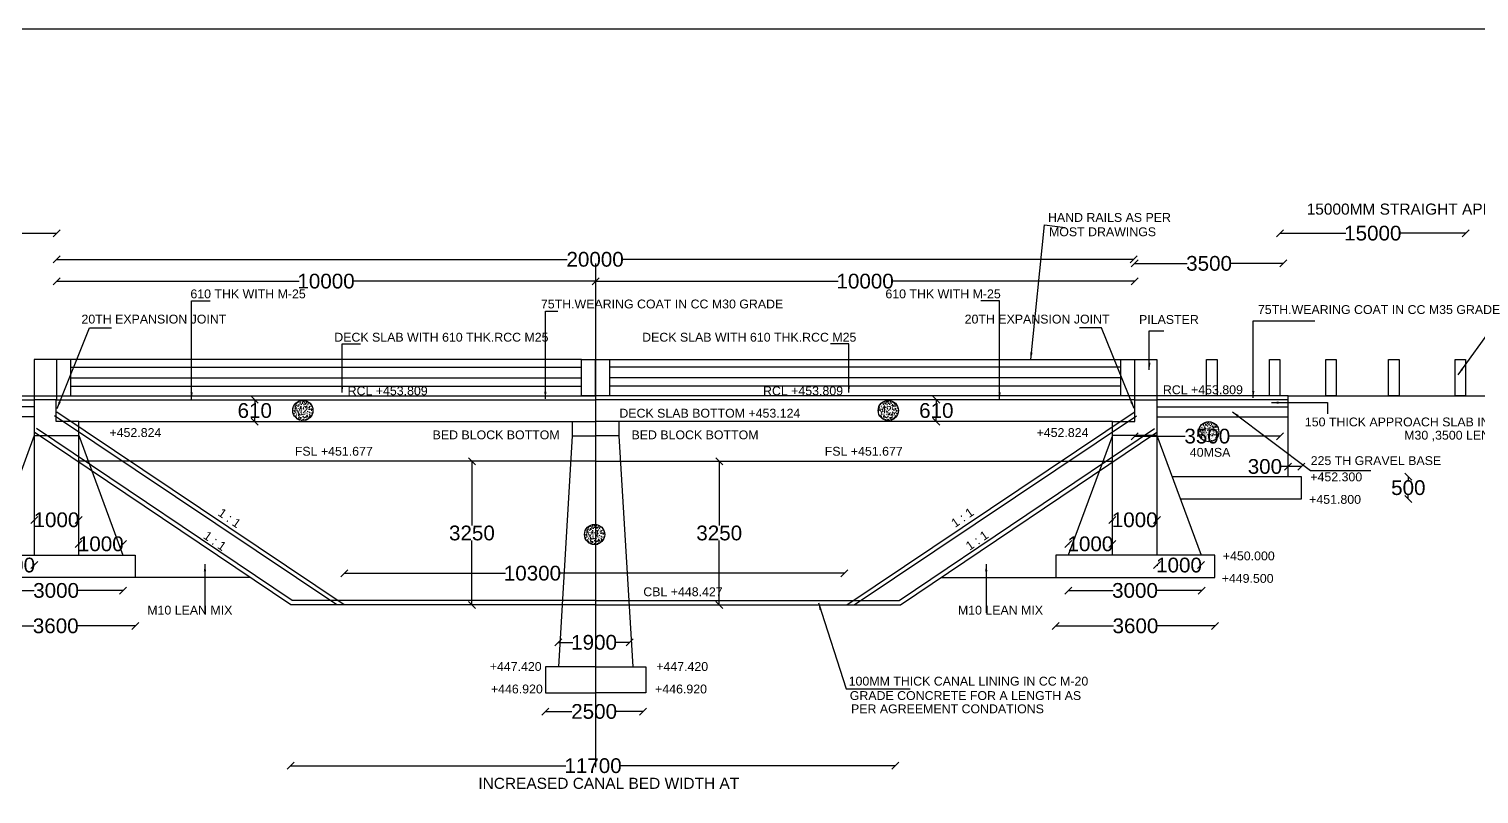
# Model space of a CAD drawing. Header units: millimetres. Extents: x 5124 to 3457305, y 2311 to 45956236.
# Drawn here: x 3421542 to 3441213, y 45945860 to 45956236 of the extents above; entities that cross this region are included whole.
import ezdxf

# ---------------------------------------------------------------- set-up
doc = ezdxf.new("R2010")
doc.units = ezdxf.units.MM
doc.header["$MEASUREMENT"] = 0
for name, color, linetype in [('DIMENSION', 7, 'Continuous'), ('DRAWING', 7, 'Continuous'), ('TEXT', 7, 'Continuous')]:
    doc.layers.add(name, color=color, linetype=linetype)
doc.styles.get("Standard").update_dxf_attribs({"font": 'arial.ttf', "height": 200})
doc.dimstyles.get("Standard").update_dxf_attribs({"dimtxt": 200, "dimasz": 110, "dimexe": 0.18, "dimexo": 0.0625, "dimgap": 0.09, "dimtad": 0, "dimtih": 1, "dimtoh": 1, "dimdec": 0, "dimzin": 0, "dimdsep": 46, "dimtxsty": 'Standard', "dimblk": 'OBLIQUE', "dimcen": 0.09, "dimse1": 1, "dimse2": 1, "dimadec": 0, "dimazin": 0, "dimtfac": 1, "dimtdec": 0, "dimtofl": 0, "dimtmove": 0, "dimatfit": 3, "dimfxl": 1, "dimtolj": 1, "dimtzin": 0, "dimarcsym": 0})

# ---------------------------------------------------------------- blocks, each defined once
blk = doc.blocks.new('_Oblique')
at = {"color": 0, "linetype": 'ByBlock', "lineweight": -2}
blk.add_line((-0.5, -0.5), (0.5, 0.5), dxfattribs=at)
blk = doc.blocks.new('*D29')
at = {"layer": 'Defpoints', "color": 0, "transparency": 16777216}
for p in [(3425093, 45948424), (3433294, 45948424), (3433294, 45946243)]:
    blk.add_point(p, dxfattribs=at)
at = {"layer": 'DRAWING', "color": 0, "lineweight": -2, "transparency": 16777216}
for p, q in [((3425093, 45946243), (3428827, 45946243)), ((3433294, 45946243), (3429560, 45946243))]:
    blk.add_line(p, q, dxfattribs=at)
at = {"layer": 'DRAWING', "color": 0, "lineweight": -2, "transparency": 16777216, "xscale": 95, "yscale": 95, "zscale": 95, "rotation": 180}
blk.add_blockref('_Oblique', (3425093, 45946243), dxfattribs=at)
at = {"layer": 'DRAWING', "color": 0, "lineweight": -2, "transparency": 16777216, "xscale": 95, "yscale": 95, "zscale": 95}
blk.add_blockref('_Oblique', (3433294, 45946243), dxfattribs=at)
at = {"layer": 'DRAWING', "color": 0, "transparency": 16777216, "insert": (3429194, 45946243), "char_height": 200, "attachment_point": 5}
blk.add_mtext('\\A1;11700', dxfattribs=at)
blk = doc.blocks.new('*D31')
at = {"layer": 'Defpoints', "color": 0, "transparency": 16777216}
for p in [(3421916, 45953464), (3419944, 45951258), (3421916, 45951258)]:
    blk.add_point(p, dxfattribs=at)
at = {"layer": 'DRAWING', "color": 0, "lineweight": -2, "transparency": 16777216}
for p, q in [((3419944, 45953464), (3420632, 45953464)), ((3421916, 45953464), (3421228, 45953464))]:
    blk.add_line(p, q, dxfattribs=at)
at = {"layer": 'DRAWING', "color": 0, "lineweight": -2, "transparency": 16777216, "xscale": 95, "yscale": 95, "zscale": 95, "rotation": 180}
blk.add_blockref('_Oblique', (3419944, 45953464), dxfattribs=at)
at = {"layer": 'DRAWING', "color": 0, "lineweight": -2, "transparency": 16777216, "xscale": 95, "yscale": 95, "zscale": 95}
blk.add_blockref('_Oblique', (3421916, 45953464), dxfattribs=at)
at = {"layer": 'DRAWING', "color": 0, "transparency": 16777216, "insert": (3420930, 45953464), "char_height": 200, "attachment_point": 5}
blk.add_mtext('\\A1;3500', dxfattribs=at)
blk = doc.blocks.new('*D32')
at = {"layer": 'Defpoints', "color": 0, "transparency": 16777216}
for p in [(3421916, 45953464), (3436528, 45953111), (3436528, 45953101)]:
    blk.add_point(p, dxfattribs=at)
at = {"layer": 'DRAWING', "color": 0, "lineweight": -2, "transparency": 16777216}
for p, q in [((3421916, 45953111), (3428844, 45953111)), ((3436528, 45953111), (3429600, 45953111))]:
    blk.add_line(p, q, dxfattribs=at)
at = {"layer": 'DRAWING', "color": 0, "lineweight": -2, "transparency": 16777216, "xscale": 95, "yscale": 95, "zscale": 95, "rotation": 180}
blk.add_blockref('_Oblique', (3421916, 45953111), dxfattribs=at)
at = {"layer": 'DRAWING', "color": 0, "lineweight": -2, "transparency": 16777216, "xscale": 95, "yscale": 95, "zscale": 95}
blk.add_blockref('_Oblique', (3436528, 45953111), dxfattribs=at)
at = {"layer": 'DRAWING', "color": 0, "transparency": 16777216, "insert": (3429222, 45953111), "char_height": 200, "attachment_point": 5}
blk.add_mtext('\\A1;20000', dxfattribs=at)
blk = doc.blocks.new('*D33')
at = {"layer": 'Defpoints', "color": 0, "transparency": 16777216}
for p in [(3421916, 45953111), (3429228, 45952815), (3429228, 45952794)]:
    blk.add_point(p, dxfattribs=at)
at = {"layer": 'DRAWING', "color": 0, "lineweight": -2, "transparency": 16777216}
for p, q in [((3421916, 45952815), (3425206, 45952815)), ((3429228, 45952815), (3425939, 45952815))]:
    blk.add_line(p, q, dxfattribs=at)
at = {"layer": 'DRAWING', "color": 0, "lineweight": -2, "transparency": 16777216, "xscale": 95, "yscale": 95, "zscale": 95, "rotation": 180}
blk.add_blockref('_Oblique', (3421916, 45952815), dxfattribs=at)
at = {"layer": 'DRAWING', "color": 0, "lineweight": -2, "transparency": 16777216, "xscale": 95, "yscale": 95, "zscale": 95}
blk.add_blockref('_Oblique', (3429228, 45952815), dxfattribs=at)
at = {"layer": 'DRAWING', "color": 0, "transparency": 16777216, "insert": (3425572, 45952815), "char_height": 200, "attachment_point": 5}
blk.add_mtext('\\A1;10000', dxfattribs=at)
blk = doc.blocks.new('*D34')
at = {"layer": 'Defpoints', "color": 0, "transparency": 16777216}
for p in [(3424605, 45951208), (3424864, 45951208), (3424864, 45950912)]:
    blk.add_point(p, dxfattribs=at)
at = {"layer": 'DRAWING', "color": 0, "lineweight": -2, "transparency": 16777216}
for p, q in [((3424605, 45951208), (3424605, 45951163)), ((3424605, 45950912), (3424605, 45950958))]:
    blk.add_line(p, q, dxfattribs=at)
at = {"layer": 'DRAWING', "color": 0, "lineweight": -2, "transparency": 16777216, "xscale": 95, "yscale": 95, "zscale": 95}
for p, rotation in [((3424605, 45951208), 90), ((3424605, 45950912), 270)]:
    blk.add_blockref('_Oblique', p, dxfattribs=dict(at, rotation=rotation))
at = {"layer": 'DRAWING', "color": 0, "transparency": 16777216, "insert": (3424605, 45951060), "char_height": 200, "attachment_point": 5}
blk.add_mtext('\\A1;610', dxfattribs=at)
blk = doc.blocks.new('*D35')
at = {"layer": 'Defpoints', "color": 0, "transparency": 16777216}
for p in [(3421614, 45949578), (3422216, 45949578), (3422216, 45949578)]:
    blk.add_point(p, dxfattribs=at)
at = {"layer": 'DRAWING', "color": 0, "lineweight": -2, "transparency": 16777216}
for p, q in [((3421614, 45949578), (3421626, 45949578)), ((3422216, 45949578), (3422204, 45949578))]:
    blk.add_line(p, q, dxfattribs=at)
at = {"layer": 'DRAWING', "color": 0, "lineweight": -2, "transparency": 16777216, "xscale": 95, "yscale": 95, "zscale": 95, "rotation": 180}
blk.add_blockref('_Oblique', (3421614, 45949578), dxfattribs=at)
at = {"layer": 'DRAWING', "color": 0, "lineweight": -2, "transparency": 16777216, "xscale": 95, "yscale": 95, "zscale": 95}
blk.add_blockref('_Oblique', (3422216, 45949578), dxfattribs=at)
at = {"layer": 'DRAWING', "color": 0, "transparency": 16777216, "insert": (3421915, 45949578), "char_height": 200, "attachment_point": 5}
blk.add_mtext('\\A1;1000', dxfattribs=at)
blk = doc.blocks.new('*D36')
at = {"layer": 'Defpoints', "color": 0, "transparency": 16777216}
for p in [(3422816, 45949252), (3422216, 45949100), (3422816, 45949100)]:
    blk.add_point(p, dxfattribs=at)
at = {"layer": 'DRAWING', "color": 0, "lineweight": -2, "transparency": 16777216}
for p, q in [((3422216, 45949252), (3422227, 45949252)), ((3422816, 45949252), (3422805, 45949252))]:
    blk.add_line(p, q, dxfattribs=at)
at = {"layer": 'DRAWING', "color": 0, "lineweight": -2, "transparency": 16777216, "xscale": 95, "yscale": 95, "zscale": 95, "rotation": 180}
blk.add_blockref('_Oblique', (3422216, 45949252), dxfattribs=at)
at = {"layer": 'DRAWING', "color": 0, "lineweight": -2, "transparency": 16777216, "xscale": 95, "yscale": 95, "zscale": 95}
blk.add_blockref('_Oblique', (3422816, 45949252), dxfattribs=at)
at = {"layer": 'DRAWING', "color": 0, "transparency": 16777216, "insert": (3422516, 45949252), "char_height": 200, "attachment_point": 5}
blk.add_mtext('\\A1;1000', dxfattribs=at)
blk = doc.blocks.new('*D37')
at = {"layer": 'Defpoints', "color": 0, "transparency": 16777216}
for p in [(3421014, 45949100), (3421614, 45949100), (3421614, 45948964)]:
    blk.add_point(p, dxfattribs=at)
at = {"layer": 'DRAWING', "color": 0, "lineweight": -2, "transparency": 16777216}
for p, q in [((3421014, 45948964), (3421025, 45948964)), ((3421614, 45948964), (3421603, 45948964))]:
    blk.add_line(p, q, dxfattribs=at)
at = {"layer": 'DRAWING', "color": 0, "lineweight": -2, "transparency": 16777216, "xscale": 95, "yscale": 95, "zscale": 95, "rotation": 180}
blk.add_blockref('_Oblique', (3421014, 45948964), dxfattribs=at)
at = {"layer": 'DRAWING', "color": 0, "lineweight": -2, "transparency": 16777216, "xscale": 95, "yscale": 95, "zscale": 95}
blk.add_blockref('_Oblique', (3421614, 45948964), dxfattribs=at)
at = {"layer": 'DRAWING', "color": 0, "transparency": 16777216, "insert": (3421314, 45948964), "char_height": 200, "attachment_point": 5}
blk.add_mtext('\\A1;1000', dxfattribs=at)
blk = doc.blocks.new('*D38')
at = {"layer": 'Defpoints', "color": 0, "transparency": 16777216}
for p in [(3421004, 45948797), (3422816, 45948797), (3422816, 45948620)]:
    blk.add_point(p, dxfattribs=at)
at = {"layer": 'DRAWING', "color": 0, "lineweight": -2, "transparency": 16777216}
for p, q in [((3421004, 45948620), (3421612, 45948620)), ((3422816, 45948620), (3422209, 45948620))]:
    blk.add_line(p, q, dxfattribs=at)
at = {"layer": 'DRAWING', "color": 0, "lineweight": -2, "transparency": 16777216, "xscale": 95, "yscale": 95, "zscale": 95, "rotation": 180}
blk.add_blockref('_Oblique', (3421004, 45948620), dxfattribs=at)
at = {"layer": 'DRAWING', "color": 0, "lineweight": -2, "transparency": 16777216, "xscale": 95, "yscale": 95, "zscale": 95}
blk.add_blockref('_Oblique', (3422816, 45948620), dxfattribs=at)
at = {"layer": 'DRAWING', "color": 0, "transparency": 16777216, "insert": (3421910, 45948620), "char_height": 200, "attachment_point": 5}
blk.add_mtext('\\A1;3000', dxfattribs=at)
blk = doc.blocks.new('*D39')
at = {"layer": 'Defpoints', "color": 0, "transparency": 16777216}
for p in [(3420826, 45949100), (3422984, 45949100), (3422984, 45948140)]:
    blk.add_point(p, dxfattribs=at)
at = {"layer": 'DRAWING', "color": 0, "lineweight": -2, "transparency": 16777216}
for p, q in [((3420826, 45948140), (3421607, 45948140)), ((3422984, 45948140), (3422204, 45948140))]:
    blk.add_line(p, q, dxfattribs=at)
at = {"layer": 'DRAWING', "color": 0, "lineweight": -2, "transparency": 16777216, "xscale": 95, "yscale": 95, "zscale": 95, "rotation": 180}
blk.add_blockref('_Oblique', (3420826, 45948140), dxfattribs=at)
at = {"layer": 'DRAWING', "color": 0, "lineweight": -2, "transparency": 16777216, "xscale": 95, "yscale": 95, "zscale": 95}
blk.add_blockref('_Oblique', (3422984, 45948140), dxfattribs=at)
at = {"layer": 'DRAWING', "color": 0, "transparency": 16777216, "insert": (3421905, 45948140), "char_height": 200, "attachment_point": 5}
blk.add_mtext('\\A1;3600', dxfattribs=at)
blk = doc.blocks.new('*D40')
at = {"layer": 'Defpoints', "color": 0, "transparency": 16777216}
for p in [(3427551, 45950373), (3427551, 45948424), (3427551, 45948424)]:
    blk.add_point(p, dxfattribs=at)
at = {"layer": 'DRAWING', "color": 0, "lineweight": -2, "transparency": 16777216}
for p, q in [((3427551, 45950373), (3427551, 45949501)), ((3427551, 45948424), (3427551, 45949297))]:
    blk.add_line(p, q, dxfattribs=at)
at = {"layer": 'DRAWING', "color": 0, "lineweight": -2, "transparency": 16777216, "xscale": 95, "yscale": 95, "zscale": 95}
for p, rotation in [((3427551, 45950373), 90), ((3427551, 45948424), 270)]:
    blk.add_blockref('_Oblique', p, dxfattribs=dict(at, rotation=rotation))
at = {"layer": 'DRAWING', "color": 0, "transparency": 16777216, "insert": (3427551, 45949399), "char_height": 200, "attachment_point": 5}
blk.add_mtext('\\A1;3250', dxfattribs=at)
blk = doc.blocks.new('*D41')
at = {"layer": 'Defpoints', "color": 0, "transparency": 16777216}
for p in [(3432602, 45948854), (3425818, 45948424), (3432602, 45948426)]:
    blk.add_point(p, dxfattribs=at)
at = {"layer": 'DRAWING', "color": 0, "lineweight": -2, "transparency": 16777216}
for p, q in [((3425818, 45948854), (3428006, 45948854)), ((3432602, 45948854), (3428739, 45948854))]:
    blk.add_line(p, q, dxfattribs=at)
at = {"layer": 'DRAWING', "color": 0, "lineweight": -2, "transparency": 16777216, "xscale": 95, "yscale": 95, "zscale": 95, "rotation": 180}
blk.add_blockref('_Oblique', (3425818, 45948854), dxfattribs=at)
at = {"layer": 'DRAWING', "color": 0, "lineweight": -2, "transparency": 16777216, "xscale": 95, "yscale": 95, "zscale": 95}
blk.add_blockref('_Oblique', (3432602, 45948854), dxfattribs=at)
at = {"layer": 'DRAWING', "color": 0, "transparency": 16777216, "insert": (3428372, 45948854), "char_height": 200, "attachment_point": 5}
blk.add_mtext('\\A1;10300', dxfattribs=at)
blk = doc.blocks.new('*D42')
at = {"layer": 'Defpoints', "color": 0, "transparency": 16777216}
for p in [(3429692, 45947916), (3428724, 45947586), (3429692, 45947582)]:
    blk.add_point(p, dxfattribs=at)
at = {"layer": 'DRAWING', "color": 0, "lineweight": -2, "transparency": 16777216}
for p, q in [((3428724, 45947916), (3428919, 45947916)), ((3429692, 45947916), (3429497, 45947916))]:
    blk.add_line(p, q, dxfattribs=at)
at = {"layer": 'DRAWING', "color": 0, "lineweight": -2, "transparency": 16777216, "xscale": 95, "yscale": 95, "zscale": 95, "rotation": 180}
blk.add_blockref('_Oblique', (3428724, 45947916), dxfattribs=at)
at = {"layer": 'DRAWING', "color": 0, "lineweight": -2, "transparency": 16777216, "xscale": 95, "yscale": 95, "zscale": 95}
blk.add_blockref('_Oblique', (3429692, 45947916), dxfattribs=at)
at = {"layer": 'DRAWING', "color": 0, "transparency": 16777216, "insert": (3429208, 45947916), "char_height": 200, "attachment_point": 5}
blk.add_mtext('\\A1;1900', dxfattribs=at)
blk = doc.blocks.new('*D43')
at = {"layer": 'Defpoints', "color": 0, "transparency": 16777216}
for p in [(3428547.5, 45947231), (3429870, 45947231), (3429870, 45946978.5)]:
    blk.add_point(p, dxfattribs=at)
at = {"layer": 'DRAWING', "color": 0, "lineweight": -2, "transparency": 16777216}
for p, q in [((3428547.5, 45946978.5), (3428908.66, 45946978.5)), ((3429870, 45946978.5), (3429508.84, 45946978.5))]:
    blk.add_line(p, q, dxfattribs=at)
at = {"layer": 'DRAWING', "color": 0, "lineweight": -2, "transparency": 16777216, "xscale": 95, "yscale": 95, "zscale": 95, "rotation": 180}
blk.add_blockref('_Oblique', (3428547.5, 45946978.5), dxfattribs=at)
at = {"layer": 'DRAWING', "color": 0, "lineweight": -2, "transparency": 16777216, "xscale": 95, "yscale": 95, "zscale": 95}
blk.add_blockref('_Oblique', (3429870, 45946978.5), dxfattribs=at)
at = {"layer": 'DRAWING', "color": 0, "transparency": 16777216, "insert": (3429208.75, 45946978.5), "char_height": 200, "attachment_point": 5}
blk.add_mtext('\\A1;2500', dxfattribs=at)
blk = doc.blocks.new('*D45')
at = {"layer": 'Defpoints', "color": 0, "transparency": 16777216}
for p in [(3441031, 45953466), (3438513, 45951258), (3441031, 45951258)]:
    blk.add_point(p, dxfattribs=at)
at = {"layer": 'DRAWING', "color": 0, "lineweight": -2, "transparency": 16777216}
for p, q in [((3438513, 45953466), (3439405, 45953466)), ((3441031, 45953466), (3440139, 45953466))]:
    blk.add_line(p, q, dxfattribs=at)
at = {"layer": 'DRAWING', "color": 0, "lineweight": -2, "transparency": 16777216, "xscale": 95, "yscale": 95, "zscale": 95, "rotation": 180}
blk.add_blockref('_Oblique', (3438513, 45953466), dxfattribs=at)
at = {"layer": 'DRAWING', "color": 0, "lineweight": -2, "transparency": 16777216, "xscale": 95, "yscale": 95, "zscale": 95}
blk.add_blockref('_Oblique', (3441031, 45953466), dxfattribs=at)
at = {"layer": 'DRAWING', "color": 0, "transparency": 16777216, "insert": (3439772, 45953466), "char_height": 200, "attachment_point": 5}
blk.add_mtext('\\A1;15000', dxfattribs=at)
blk = doc.blocks.new('*D46')
at = {"layer": 'Defpoints', "color": 0, "transparency": 16777216}
for p in [(3436541, 45951258), (3438513, 45951258), (3436541, 45950713)]:
    blk.add_point(p, dxfattribs=at)
at = {"layer": 'DRAWING', "color": 0, "lineweight": -2, "transparency": 16777216}
for p, q in [((3436541, 45950713), (3437229, 45950713)), ((3438513, 45950713), (3437825, 45950713))]:
    blk.add_line(p, q, dxfattribs=at)
at = {"layer": 'DRAWING', "color": 0, "lineweight": -2, "transparency": 16777216, "xscale": 95, "yscale": 95, "zscale": 95, "rotation": 180}
blk.add_blockref('_Oblique', (3436541, 45950713), dxfattribs=at)
at = {"layer": 'DRAWING', "color": 0, "lineweight": -2, "transparency": 16777216, "xscale": 95, "yscale": 95, "zscale": 95}
blk.add_blockref('_Oblique', (3438513, 45950713), dxfattribs=at)
at = {"layer": 'DRAWING', "color": 0, "transparency": 16777216, "insert": (3437527, 45950713), "char_height": 200, "attachment_point": 5}
blk.add_mtext('\\A1;3500', dxfattribs=at)
blk = doc.blocks.new('*D47')
at = {"layer": 'Defpoints', "color": 0, "transparency": 16777216}
for p in [(3436541, 45953111), (3429228, 45952815), (3429228, 45952794)]:
    blk.add_point(p, dxfattribs=at)
at = {"layer": 'DRAWING', "color": 0, "lineweight": -2, "transparency": 16777216}
for p, q in [((3429228, 45952815), (3432518, 45952815)), ((3436541, 45952815), (3433251, 45952815))]:
    blk.add_line(p, q, dxfattribs=at)
at = {"layer": 'DRAWING', "color": 0, "lineweight": -2, "transparency": 16777216, "xscale": 95, "yscale": 95, "zscale": 95, "rotation": 180}
blk.add_blockref('_Oblique', (3429228, 45952815), dxfattribs=at)
at = {"layer": 'DRAWING', "color": 0, "lineweight": -2, "transparency": 16777216, "xscale": 95, "yscale": 95, "zscale": 95}
blk.add_blockref('_Oblique', (3436541, 45952815), dxfattribs=at)
at = {"layer": 'DRAWING', "color": 0, "transparency": 16777216, "insert": (3432885, 45952815), "char_height": 200, "attachment_point": 5}
blk.add_mtext('\\A1;10000', dxfattribs=at)
blk = doc.blocks.new('*D48')
at = {"layer": 'Defpoints', "color": 0, "transparency": 16777216}
for p in [(3433594, 45951208), (3433851, 45951208), (3433594, 45950912)]:
    blk.add_point(p, dxfattribs=at)
at = {"layer": 'DRAWING', "color": 0, "lineweight": -2, "transparency": 16777216}
for p, q in [((3433851, 45951208), (3433851, 45951163)), ((3433851, 45950912), (3433851, 45950958))]:
    blk.add_line(p, q, dxfattribs=at)
at = {"layer": 'DRAWING', "color": 0, "lineweight": -2, "transparency": 16777216, "xscale": 95, "yscale": 95, "zscale": 95}
for p, rotation in [((3433851, 45951208), 90), ((3433851, 45950912), 270)]:
    blk.add_blockref('_Oblique', p, dxfattribs=dict(at, rotation=rotation))
at = {"layer": 'DRAWING', "color": 0, "transparency": 16777216, "insert": (3433851, 45951060), "char_height": 200, "attachment_point": 5}
blk.add_mtext('\\A1;610', dxfattribs=at)
blk = doc.blocks.new('*D49')
at = {"layer": 'Defpoints', "color": 0, "transparency": 16777216}
for p in [(3436240, 45949578), (3436240, 45949578), (3436843, 45949578)]:
    blk.add_point(p, dxfattribs=at)
at = {"layer": 'DRAWING', "color": 0, "lineweight": -2, "transparency": 16777216}
for p, q in [((3436240, 45949578), (3436253, 45949578)), ((3436843, 45949578), (3436831, 45949578))]:
    blk.add_line(p, q, dxfattribs=at)
at = {"layer": 'DRAWING', "color": 0, "lineweight": -2, "transparency": 16777216, "xscale": 95, "yscale": 95, "zscale": 95, "rotation": 180}
blk.add_blockref('_Oblique', (3436240, 45949578), dxfattribs=at)
at = {"layer": 'DRAWING', "color": 0, "lineweight": -2, "transparency": 16777216, "xscale": 95, "yscale": 95, "zscale": 95}
blk.add_blockref('_Oblique', (3436843, 45949578), dxfattribs=at)
at = {"layer": 'DRAWING', "color": 0, "transparency": 16777216, "insert": (3436542, 45949578), "char_height": 200, "attachment_point": 5}
blk.add_mtext('\\A1;1000', dxfattribs=at)
blk = doc.blocks.new('*D50')
at = {"layer": 'Defpoints', "color": 0, "transparency": 16777216}
for p in [(3435642, 45949252), (3435642, 45949100), (3436240, 45949100)]:
    blk.add_point(p, dxfattribs=at)
at = {"layer": 'DRAWING', "color": 0, "lineweight": -2, "transparency": 16777216}
for p, q in [((3435642, 45949252), (3435652, 45949252)), ((3436240, 45949252), (3436230, 45949252))]:
    blk.add_line(p, q, dxfattribs=at)
at = {"layer": 'DRAWING', "color": 0, "lineweight": -2, "transparency": 16777216, "xscale": 95, "yscale": 95, "zscale": 95, "rotation": 180}
blk.add_blockref('_Oblique', (3435642, 45949252), dxfattribs=at)
at = {"layer": 'DRAWING', "color": 0, "lineweight": -2, "transparency": 16777216, "xscale": 95, "yscale": 95, "zscale": 95}
blk.add_blockref('_Oblique', (3436240, 45949252), dxfattribs=at)
at = {"layer": 'DRAWING', "color": 0, "transparency": 16777216, "insert": (3435941, 45949252), "char_height": 200, "attachment_point": 5}
blk.add_mtext('\\A1;1000', dxfattribs=at)
blk = doc.blocks.new('*D51')
at = {"layer": 'Defpoints', "color": 0, "transparency": 16777216}
for p in [(3436843, 45949100), (3436843, 45948964), (3437442, 45949100)]:
    blk.add_point(p, dxfattribs=at)
at = {"layer": 'DRAWING', "color": 0, "lineweight": -2, "transparency": 16777216}
for p, q in [((3436843, 45948964), (3436854, 45948964)), ((3437442, 45948964), (3437432, 45948964))]:
    blk.add_line(p, q, dxfattribs=at)
at = {"layer": 'DRAWING', "color": 0, "lineweight": -2, "transparency": 16777216, "xscale": 95, "yscale": 95, "zscale": 95, "rotation": 180}
blk.add_blockref('_Oblique', (3436843, 45948964), dxfattribs=at)
at = {"layer": 'DRAWING', "color": 0, "lineweight": -2, "transparency": 16777216, "xscale": 95, "yscale": 95, "zscale": 95}
blk.add_blockref('_Oblique', (3437442, 45948964), dxfattribs=at)
at = {"layer": 'DRAWING', "color": 0, "transparency": 16777216, "insert": (3437143, 45948964), "char_height": 200, "attachment_point": 5}
blk.add_mtext('\\A1;1000', dxfattribs=at)
blk = doc.blocks.new('*D44')
at = {"layer": 'Defpoints', "color": 0, "transparency": 16777216}
for p in [(3435640, 45948797), (3437452, 45948797), (3435640, 45948620)]:
    blk.add_point(p, dxfattribs=at)
at = {"layer": 'DRAWING', "color": 0, "lineweight": -2, "transparency": 16777216}
for p, q in [((3435640, 45948620), (3436248, 45948620)), ((3437452, 45948620), (3436845, 45948620))]:
    blk.add_line(p, q, dxfattribs=at)
at = {"layer": 'DRAWING', "color": 0, "lineweight": -2, "transparency": 16777216, "xscale": 95, "yscale": 95, "zscale": 95, "rotation": 180}
blk.add_blockref('_Oblique', (3435640, 45948620), dxfattribs=at)
at = {"layer": 'DRAWING', "color": 0, "lineweight": -2, "transparency": 16777216, "xscale": 95, "yscale": 95, "zscale": 95}
blk.add_blockref('_Oblique', (3437452, 45948620), dxfattribs=at)
at = {"layer": 'DRAWING', "color": 0, "transparency": 16777216, "insert": (3436546, 45948620), "char_height": 200, "attachment_point": 5}
blk.add_mtext('\\A1;3000', dxfattribs=at)
blk = doc.blocks.new('*D52')
at = {"layer": 'Defpoints', "color": 0, "transparency": 16777216}
for p in [(3435472, 45949100), (3437631, 45949100), (3435472, 45948140)]:
    blk.add_point(p, dxfattribs=at)
at = {"layer": 'DRAWING', "color": 0, "lineweight": -2, "transparency": 16777216}
for p, q in [((3435472, 45948140), (3436253, 45948140)), ((3437631, 45948140), (3436850, 45948140))]:
    blk.add_line(p, q, dxfattribs=at)
at = {"layer": 'DRAWING', "color": 0, "lineweight": -2, "transparency": 16777216, "xscale": 95, "yscale": 95, "zscale": 95, "rotation": 180}
blk.add_blockref('_Oblique', (3435472, 45948140), dxfattribs=at)
at = {"layer": 'DRAWING', "color": 0, "lineweight": -2, "transparency": 16777216, "xscale": 95, "yscale": 95, "zscale": 95}
blk.add_blockref('_Oblique', (3437631, 45948140), dxfattribs=at)
at = {"layer": 'DRAWING', "color": 0, "transparency": 16777216, "insert": (3436552, 45948140), "char_height": 200, "attachment_point": 5}
blk.add_mtext('\\A1;3600', dxfattribs=at)
blk = doc.blocks.new('*D53')
at = {"layer": 'Defpoints', "color": 0, "transparency": 16777216}
for p in [(3430906, 45950373), (3430906, 45948424), (3430906, 45948424)]:
    blk.add_point(p, dxfattribs=at)
at = {"layer": 'DRAWING', "color": 0, "lineweight": -2, "transparency": 16777216}
for p, q in [((3430906, 45950373), (3430906, 45949501)), ((3430906, 45948424), (3430906, 45949297))]:
    blk.add_line(p, q, dxfattribs=at)
at = {"layer": 'DRAWING', "color": 0, "lineweight": -2, "transparency": 16777216, "xscale": 95, "yscale": 95, "zscale": 95}
for p, rotation in [((3430906, 45950373), 90), ((3430906, 45948424), 270)]:
    blk.add_blockref('_Oblique', p, dxfattribs=dict(at, rotation=rotation))
at = {"layer": 'DRAWING', "color": 0, "transparency": 16777216, "insert": (3430906, 45949399), "char_height": 200, "attachment_point": 5}
blk.add_mtext('\\A1;3250', dxfattribs=at)
blk = doc.blocks.new('*D54')
at = {"layer": 'Defpoints', "color": 0, "transparency": 16777216}
for p in [(3438560, 45953466), (3436541, 45953111), (3438560, 45953056)]:
    blk.add_point(p, dxfattribs=at)
at = {"layer": 'DRAWING', "color": 0, "lineweight": -2, "transparency": 16777216}
for p, q in [((3436541, 45953056), (3437252, 45953056)), ((3438560, 45953056), (3437849, 45953056))]:
    blk.add_line(p, q, dxfattribs=at)
at = {"layer": 'DRAWING', "color": 0, "lineweight": -2, "transparency": 16777216, "xscale": 95, "yscale": 95, "zscale": 95, "rotation": 180}
blk.add_blockref('_Oblique', (3436541, 45953056), dxfattribs=at)
at = {"layer": 'DRAWING', "color": 0, "lineweight": -2, "transparency": 16777216, "xscale": 95, "yscale": 95, "zscale": 95}
blk.add_blockref('_Oblique', (3438560, 45953056), dxfattribs=at)
at = {"layer": 'DRAWING', "color": 0, "transparency": 16777216, "insert": (3437551, 45953056), "char_height": 200, "attachment_point": 5}
blk.add_mtext('\\A1;3500', dxfattribs=at)
blk = doc.blocks.new('*D55')
at = {"layer": 'Defpoints', "color": 0, "transparency": 16777216}
for p in [(3438624, 45950301.5), (3438624, 45950164), (3438803, 45950164)]:
    blk.add_point(p, dxfattribs=at)
at = {"layer": 'DRAWING', "color": 0, "lineweight": -2, "transparency": 16777216}
for p, q in [((3438624, 45950301.5), (3438529, 45950301.5)), ((3438803, 45950301.5), (3438624, 45950301.5))]:
    blk.add_line(p, q, dxfattribs=at)
at = {"layer": 'DRAWING', "color": 0, "lineweight": -2, "transparency": 16777216, "xscale": 95, "yscale": 95, "zscale": 95, "rotation": 180}
blk.add_blockref('_Oblique', (3438624, 45950301.5), dxfattribs=at)
at = {"layer": 'DRAWING', "color": 0, "lineweight": -2, "transparency": 16777216, "xscale": 95, "yscale": 95, "zscale": 95}
blk.add_blockref('_Oblique', (3438803, 45950301.5), dxfattribs=at)
at = {"layer": 'DRAWING', "color": 0, "transparency": 16777216, "insert": (3438308.37794, 45950301.5), "char_height": 200, "attachment_point": 5}
blk.add_mtext('\\A1;300', dxfattribs=at)
blk = doc.blocks.new('*D56')
at = {"layer": 'Defpoints', "color": 0, "transparency": 16777216}
for p in [(3438803, 45950164), (3438803, 45949863), (3440254, 45949863)]:
    blk.add_point(p, dxfattribs=at)
at = {"layer": 'DRAWING', "color": 0, "lineweight": -2, "transparency": 16777216}
for p, q in [((3440254, 45950164), (3440254, 45950116)), ((3440254, 45949863), (3440254, 45949911))]:
    blk.add_line(p, q, dxfattribs=at)
at = {"layer": 'DRAWING', "color": 0, "lineweight": -2, "transparency": 16777216, "xscale": 95, "yscale": 95, "zscale": 95}
for p, rotation in [((3440254, 45950164), 90), ((3440254, 45949863), 270)]:
    blk.add_blockref('_Oblique', p, dxfattribs=dict(at, rotation=rotation))
at = {"layer": 'DRAWING', "color": 0, "transparency": 16777216, "insert": (3440254, 45950014), "char_height": 200, "attachment_point": 5}
blk.add_mtext('\\A1;500', dxfattribs=at)

msp = doc.modelspace()

# ---------------------------------------------------------------- hatches: boundary and pattern name
at = {"layer": 'DRAWING'}
h = msp.add_hatch(dxfattribs=at)
h.set_pattern_fill('AR-CONC', color=256, scale=10, style=0)
h.set_pattern_definition([(50, (337790.366, -3103.855), (71.72601826, -6.2752135), [7.5, -82.5]), (355, (337790.366, -3103.855), (-13.87513336, 75.21921337), [6, -66]), (100.4514, (337796.34, -3104.38), (57.85093817, 68.94395421), [6.374019, -70.1142112]), (46.1842, (337790.366, -3083.855), (106.72410486, -16.55190143), [11.25, -123.75]), (96.6356, (337799.26, -3085.23), (93.46627055, 97.4117871), [9.5610288, -105.1713]), (351.1842, (337790.37, -3083.85), (93.46619451, 97.4118601), [9, -99]), (21, (337800.366, -3088.855), (59.69070521, -40.26188907), [7.5, -82.5]), (326, (337800.366, -3088.855), (24.33153319, 72.5150045), [6, -66]), (71.4514, (337805.34, -3092.21), (84.02226286, 32.25304967), [6.374019, -70.1142112]), (37.5, (337790.366, -3103.855), (1.215985532, 33.289385383), [0, -65.2, 0, -67, 0, -66.25]), (7.5, (337790.366, -3103.855), (26.306953744, 39.441171188), [0, -38.2, 0, -63.7, 0, -25.25]), (327.5, (337768.066, -3103.855), (53.382243617, -2.255487173), [0, -25, 0, -78, 0, -103.5]), (317.5, (337758.066, -3103.855), (58.318616934, 10.010498233), [0, -32.5, 0, -51.8, 0, -73.5])])
h.paths.add_polyline_path([(3425120.9, 45951062.5, 1), (3425394.8, 45951062.5, 1.000001)])
h.paths.add_polyline_path([(3425111.3, 45951147.4), (3425417.1, 45951147.4), (3425417.1, 45950995.3), (3425111.3, 45950995.3)], flags=9)
h = msp.add_hatch(dxfattribs=at)
h.set_pattern_fill('AR-CONC', color=256, scale=10, style=0)
h.set_pattern_definition([(130, (6520666.634, -3103.855), (-71.72601826, -6.2752135), [7.5, -82.5]), (185, (6520666.634, -3103.855), (13.87513336, 75.21921337), [6, -66]), (79.5486, (6520660.66, -3104.38), (-57.85093817, 68.94395421), [6.374019, -70.1142112]), (133.8158, (6520666.634, -3083.855), (-106.72410486, -16.55190143), [11.25, -123.75]), (83.3644, (6520657.74, -3085.23), (-93.46627055, 97.4117871), [9.5610288, -105.1713]), (188.8158, (6520666.63, -3083.85), (-93.46619451, 97.4118601), [9, -99]), (159, (6520656.634, -3088.855), (-59.69070521, -40.26188907), [7.5, -82.5]), (214, (6520656.634, -3088.855), (-24.33153319, 72.5150045), [6, -66]), (108.5486, (6520651.66, -3092.21), (-84.02226286, 32.25304967), [6.374019, -70.1142112]), (142.5, (6520666.634, -3103.855), (-1.215985532, 33.289385383), [0, -65.2, 0, -67, 0, -66.25]), (172.5, (6520666.634, -3103.855), (-26.306953744, 39.441171188), [0, -38.2, 0, -63.7, 0, -25.25]), (212.5, (6520688.934, -3103.855), (-53.382243617, -2.255487173), [0, -25, 0, -78, 0, -103.5]), (222.5, (6520698.934, -3103.855), (-58.318616934, 10.010498233), [0, -32.5, 0, -51.8, 0, -73.5])])
h.paths.add_polyline_path([(3433062.2, 45951062.5, 1), (3433336.1, 45951062.5, 1.000001)])
h.paths.add_polyline_path([(3433039.9, 45951147.4), (3433345.7, 45951147.4), (3433345.7, 45950995.3), (3433039.9, 45950995.3)], flags=9)
h = msp.add_hatch(dxfattribs=at)
h.set_pattern_fill('AR-CONC', color=256, scale=10, style=0)
h.set_pattern_definition([(130, (6525013.8, -3393.16), (-71.72601826, -6.2752135), [7.5, -82.5]), (185, (6525013.8, -3393.16), (13.87513336, 75.21921337), [6, -66]), (79.5486, (6525007.82, -3393.68), (-57.85093817, 68.94395421), [6.374019, -70.1142112]), (133.8158, (6525013.8, -3373.16), (-106.72410486, -16.55190143), [11.25, -123.75]), (83.3644, (6525004.91, -3374.54), (-93.46627055, 97.4117871), [9.5610288, -105.1713]), (188.8158, (6525013.8, -3373.16), (-93.46619451, 97.4118601), [9, -99]), (159, (6525003.8, -3378.16), (-59.69070521, -40.26188907), [7.5, -82.5]), (214, (6525003.8, -3378.16), (-24.33153319, 72.5150045), [6, -66]), (108.5486, (6524998.826, -3381.51), (-84.02226286, 32.25304967), [6.374019, -70.1142112]), (142.5, (6525013.8, -3393.158), (-1.215985532, 33.289385383), [0, -65.2, 0, -67, 0, -66.25]), (172.5, (6525013.8, -3393.16), (-26.306953744, 39.441171188), [0, -38.2, 0, -63.7, 0, -25.25]), (212.5, (6525036.1, -3393.158), (-53.382243617, -2.255487173), [0, -25, 0, -78, 0, -103.5]), (222.5, (6525046.1, -3393.16), (-58.318616934, 10.010498233), [0, -32.5, 0, -51.8, 0, -73.5])])
h.paths.add_polyline_path([(3437409.4, 45950773.2, 1), (3437683.3, 45950773.2, 1.000001)])
h.paths.add_polyline_path([(3437387.1, 45950858.1), (3437692.9, 45950858.1), (3437692.9, 45950706), (3437387.1, 45950706)], flags=9)
h = msp.add_hatch(dxfattribs=at)
h.set_pattern_fill('AR-CONC', color=256, scale=10, style=0)
h.set_pattern_definition([(50, (341747.87, -4785.854), (71.72601826, -6.2752135), [7.5, -82.5]), (355, (341747.87, -4785.854), (-13.87513336, 75.21921337), [6, -66]), (100.4514, (341753.845, -4786.38), (57.85093817, 68.94395421), [6.374019, -70.1142112]), (46.1842, (341747.87, -4765.85), (106.72410486, -16.55190143), [11.25, -123.75]), (96.6356, (341756.76, -4767.23), (93.46627055, 97.4117871), [9.5610288, -105.1713]), (351.1842, (341747.87, -4765.85), (93.46619451, 97.4118601), [9, -99]), (21, (341757.87, -4770.854), (59.69070521, -40.26188907), [7.5, -82.5]), (326, (341757.87, -4770.854), (24.33153319, 72.5150045), [6, -66]), (71.4514, (341762.84, -4774.21), (84.02226286, 32.25304967), [6.374019, -70.1142112]), (37.5, (341747.867, -4785.854), (1.215985532, 33.289385383), [0, -65.2, 0, -67, 0, -66.25]), (7.5, (341747.867, -4785.854), (26.306953744, 39.441171188), [0, -38.2, 0, -63.7, 0, -25.25]), (327.5, (341725.567, -4785.854), (53.382243617, -2.255487173), [0, -25, 0, -78, 0, -103.5]), (317.5, (341715.567, -4785.854), (58.318616934, 10.010498233), [0, -32.5, 0, -51.8, 0, -73.5])])
h.paths.add_polyline_path([(3429078.4, 45949380.5, 1), (3429352.3, 45949380.5, 1.000001)])
h.paths.add_polyline_path([(3429068.8, 45949465.4), (3429374.6, 45949465.4), (3429374.6, 45949313.3), (3429068.8, 45949313.3)], flags=9)

# ---------------------------------------------------------------- linework, layer by layer
for points in [[(3457305, 45956236), (3411222.5, 45956236), (3411222.5, 45925120), (3457305, 45925120)], [(3429228.5, 45951258.5), (3429039.5, 45951258.5), (3429039.5, 45951752.5), (3429228.5, 45951752.5)], [(3429417.5, 45951258.5), (3429228.5, 45951258.5), (3429228.5, 45951752.5), (3429417.5, 45951752.5)], [(3437517, 45951752.5), (3437660.5, 45951752.5), (3437660.5, 45951258.5), (3437517, 45951258.5)], [(3438369.5, 45951752.5), (3438513, 45951752.5), (3438513, 45951258.5), (3438369.5, 45951258.5)], [(3439133, 45951752.5), (3439276.5, 45951752.5), (3439276.5, 45951258.5), (3439133, 45951258.5)], [(3439984.5, 45951752.5), (3440128, 45951752.5), (3440128, 45951258.5), (3439984.5, 45951258.5)], [(3440887.5, 45951752.5), (3441031, 45951752.5), (3441031, 45951258.5), (3440887.5, 45951258.5)]]:
    msp.add_lwpolyline(points, close=True, dxfattribs=at)
for points in [[(3429228.5, 45953053.5), (3429228.5, 45946225.5)], [(3429039.5, 45951752.5), (3421613.5, 45951752.5), (3421613.5, 45951208.5)], [(3421916, 45951752.5), (3421916, 45951208.5)], [(3422106.5, 45951752.5), (3422106.5, 45951258.5)], [(3429417.5, 45951752.5), (3436843.5, 45951752.5), (3436843.5, 45951208.5)], [(3436350.5, 45951752.5), (3436350.5, 45951258.5)], [(3436541, 45951752.5), (3436541, 45951208.5)], [(3422106.5, 45951649), (3429039.5, 45951649)], [(3422106.5, 45951505.5), (3429039.5, 45951505.5)], [(3436350.5, 45951649), (3429417.5, 45951649)], [(3436350.5, 45951505.5), (3429417.5, 45951505.5)], [(3422106.5, 45951390), (3429039.5, 45951390)], [(3436350.5, 45951390), (3429417.5, 45951390)], [(3419833, 45951208.5), (3419833, 45951258.5), (3429228.5, 45951258.5)], [(3419833, 45950164), (3419833, 45951208.5), (3421614, 45951208.5)], [(3421614, 45951113.5), (3419833, 45951113.5)], [(3422216.5, 45949099.5), (3422216.5, 45950912.5), (3421912, 45950912.5), (3421912, 45951208.5), (3421614, 45951208.5), (3421614, 45949099.5)], [(3421912, 45951208.5), (3429228.5, 45951208.5)], [(3438624, 45951208.5), (3438624, 45951258.5), (3429228.5, 45951258.5)], [(3436545, 45951208.5), (3429228.5, 45951208.5)], [(3436240.5, 45949099.5), (3436240.5, 45950912.5), (3436545, 45950912.5), (3436545, 45951208.5), (3436843, 45951208.5), (3436843, 45949099.5)], [(3438624, 45950164), (3438624, 45951208.5), (3436843, 45951208.5)], [(3436843, 45951113.5), (3438624, 45951113.5)], [(3438624, 45951258.5), (3444116, 45951258.5)], [(3421614, 45950974.5), (3419833, 45950974.5)], [(3425719, 45948424.5), (3421890.1, 45950991.5)], [(3425818.5, 45948424.5), (3421921, 45951037.5)], [(3422216.5, 45950912.5), (3429228.5, 45950912.5)], [(3428912.5, 45950912.5), (3428912.5, 45950717), (3429228.5, 45950717)], [(3436240.5, 45950912.5), (3429228.5, 45950912.5)], [(3429544.5, 45950912.5), (3429544.5, 45950717), (3429228.5, 45950717)], [(3432638.5, 45948424.5), (3436536, 45951037.5)], [(3432738, 45948424.5), (3436566.9, 45950991.5)], [(3436843, 45950974.5), (3438624, 45950974.5)], [(3421614, 45950724), (3421014.5, 45949099.5)], [(3429228.5, 45948424.5), (3425093, 45948424.5), (3421613, 45950768)], [(3421614, 45950724), (3422216.5, 45950724), (3422815.5, 45949099.5)], [(3429228.5, 45948484.2), (3425111.2, 45948484.2), (3421646.3, 45950817.5)], [(3428912.5, 45950717), (3428724, 45947585.5)], [(3429228.5, 45948484.2), (3433345.8, 45948484.2), (3436810.7, 45950817.5)], [(3429228.5, 45948424.5), (3433364, 45948424.5), (3436844, 45950768)], [(3429544.5, 45950717), (3429733, 45947585.5)], [(3436843, 45950724), (3436240.5, 45950724), (3435641.5, 45949099.5)], [(3436843, 45950724), (3437442.5, 45949099.5)], [(3429228.5, 45950373), (3422216.5, 45950373)], [(3429228.5, 45950373), (3436240.5, 45950373)], [(3437160.7, 45949863.1), (3438803, 45949863.1), (3438803, 45950164), (3437049.7, 45950164)], [(3424539.3, 45948797.3), (3420826, 45948797.3), (3420826, 45949099.5), (3422984.5, 45949099.5), (3422984.5, 45948797.3)], [(3433917.7, 45948797.3), (3437631, 45948797.3), (3437631, 45949099.5), (3435472.5, 45949099.5), (3435472.5, 45948797.3)], [(3429228.5, 45947585.5), (3428547.5, 45947585.5), (3428547.5, 45947231), (3429228.5, 45947231)], [(3429228.5, 45947585.5), (3429909.5, 45947585.5), (3429909.5, 45947231), (3429228.5, 45947231)]]:
    msp.add_lwpolyline(points, dxfattribs=at)
for centre in [(3425257.8, 45951062.5), (3433199.2, 45951062.5), (3437546.3, 45950773.2), (3429215.3, 45949380.5)]:
    msp.add_circle(centre, 137, dxfattribs=at)

# ---------------------------------------------------------------- texts
at = {"layer": 'DRAWING', "char_height": 100, "width": 483.458}
for s, insert, attachment_point in [('M25', (3425136.3, 45951122.4), 1), ('M25', (3433320.7, 45951122.4), 3), ('M15', (3437667.9, 45950833.1), 3), ('M15', (3429093.8, 45949440.4), 1)]:
    msp.add_mtext(s, dxfattribs=dict(at, insert=insert, attachment_point=attachment_point))
at = {"layer": 'TEXT'}
for s, height, p in [('15000MM STRAIGHT APPROACH', 150, (3438875.2, 45953718.1)), ('HAND RAILS AS PER ', 120, (3435366.1, 45953620)), ('MOST DRAWINGS', 120, (3435379.4, 45953425.5)), ('610 THK WITH M-25', 120, (3423732.1, 45952583.6)), ('610 THK WITH M-25', 120, (3433160.4, 45952583.6)), ('75TH.WEARING COAT IN CC M30 GRADE', 120, (3428486.9, 45952446.2)), ('75TH.WEARING COAT IN CC M35 GRADE', 120, (3438213.7, 45952370.3)), ('20TH EXPANSION JOINT ', 120, (3422254.2, 45952241.3)), ('20TH EXPANSION JOINT ', 120, (3434235.7, 45952241.3)), ('PILASTER', 120, (3436601.1, 45952236.2)), ('DECK SLAB WITH 610 THK.RCC M25', 120, (3425683.9, 45951995.5)), ('DECK SLAB WITH 610 THK.RCC M25', 120, (3429860.5, 45951995.5)), ('RCL +453.809', 120, (3425865.2, 45951268.5)), ('RCL +453.809', 120, (3431500.2, 45951268.5)), ('RCL +453.809', 120, (3436924.7, 45951283)), ('DECK SLAB BOTTOM +453.124', 120, (3429551.4, 45950965.1)), ('150 THICK APPROACH SLAB IN RCC', 120, (3438850.8, 45950846.2)), (' +452.824', 120, (3422587.5, 45950702.2)), ('BED BLOCK BOTTOM', 120, (3427018.1, 45950671.2)), ('BED BLOCK BOTTOM', 120, (3429715.9, 45950671.2)), (' +452.824', 120, (3435164.4, 45950702.2)), ('M30 ,3500 LENGTH', 120, (3440197.9, 45950666.5)), (' FSL +451.677', 120, (3425102, 45950448.7)), (' FSL +451.677', 120, (3432291, 45950448.7)), ('40MSA', 120, (3437290.3, 45950434.1)), ('225 TH GRAVEL BASE', 120, (3438929.5, 45950321.5)), (' +452.300', 120, (3438877.8, 45950101)), (' +451.800', 120, (3438862.1, 45949795.7)), (' +450.000', 120, (3437691.3, 45949029.5)), (' +449.500', 120, (3437675.6, 45948724.2)), ('CBL +448.427', 120, (3429876, 45948543)), ('M10 LEAN MIX', 120, (3423146.6, 45948293.6)), ('M10 LEAN MIX', 120, (3434143.7, 45948293.6)), (' +447.420', 120, (3427746.5, 45947529.5)), (' +447.420', 120, (3430005.3, 45947529.5)), ('100MM THICK CANAL LINING IN CC M-20', 120, (3432661.6, 45947330.4)), (' +446.920', 120, (3427762.2, 45947224.2)), (' +446.920', 120, (3429989.6, 45947224.2)), ('GRADE CONCRETE FOR A LENGTH AS ', 120, (3432676.9, 45947134.9)), ('PER AGREEMENT CONDATIONS', 120, (3432693.8, 45946954.9)), ('INCREASED CANAL BED WIDTH AT ', 150, (3427637.8, 45945930))]:
    msp.add_text(s, height=height, dxfattribs=at).set_placement(p)
for rotation, p in [(325.15364, (3424094.8, 45949646.6)), (34.84636, (3434104.8, 45949467.4)), (325.15364, (3423896.8, 45949336.6)), (34.84636, (3434302.8, 45949157.4))]:
    msp.add_text('1 : 1', height=120, rotation=rotation, dxfattribs=at).set_placement(p)

# ---------------------------------------------------------------- dimensions: what is measured, and where the dimension line sits
at = {"layer": 'DRAWING'}
for base, p1, p2, text, override, picture, middle in [((3421916, 45953463.5), (3419944, 45951258.5), (3421916, 45951258.5), '3500', {"dimasz": 95, "dimarcsym": 1}, '*D31', (3420930, 45953463.5)), ((3436528.5, 45953111), (3421916, 45953463.5), (3436528.5, 45953101), '20000', {"dimasz": 95, "dimarcsym": 1}, '*D32', (3429222.2, 45953111)), ((3438560.5, 45953056.5), (3436541, 45953111), (3438560.5, 45953466), '3500', {"dimasz": 95, "dimarcsym": 1}, '*D54', (3437550.8, 45953056.5)), ((3429228.5, 45952815), (3421916, 45953111), (3429228.5, 45952793.5), '10000', {"dimasz": 95, "dimarcsym": 1}, '*D33', (3425572.2, 45952815)), ((3438624, 45950301.5), (3438803, 45950164), (3438624, 45950164), '300', {"dimasz": 95, "dimarcsym": 1}, '*D55', (3438308.4, 45950301.5)), ((3422216.5, 45949578), (3421614, 45949578), (3422216.5, 45949578), '1000', {"dimasz": 95, "dimarcsym": 1}, '*D35', (3421915.2, 45949578)), ((3422815.5, 45949252), (3422216.5, 45949099.5), (3422815.5, 45949099.5), '1000', {"dimasz": 95, "dimarcsym": 1}, '*D36', (3422516, 45949252)), ((3422984.5, 45948139.5), (3420826, 45949099.5), (3422984.5, 45949099.5), '3600', {"dimtxt": 100, "dimasz": 95, "dimarcsym": 1}, '*D39', (3421905.2, 45948139.5)), ((3421614, 45948963.5), (3421014.5, 45949099.5), (3421614, 45949099.5), '1000', {"dimasz": 95, "dimarcsym": 1}, '*D37', (3421314.2, 45948963.5)), ((3422816.5, 45948619.5), (3421004.5, 45948797.3), (3422816.5, 45948797.3), '3000', {"dimasz": 95, "dimarcsym": 1}, '*D38', (3421910.5, 45948619.5)), ((3433294, 45946242.7), (3425093, 45948424.5), (3433294, 45948424.5), '11700', {"dimasz": 95, "dimarcsym": 1}, '*D29', (3429193.5, 45946242.7)), ((3429691.5, 45947915.5), (3428724, 45947585.5), (3429691.5, 45947582.5), '1900', {"dimasz": 95, "dimarcsym": 1}, '*D42', (3429207.8, 45947915.5)), ((3429870, 45946978.5), (3428547.5, 45947231), (3429870, 45947231), '2500', {"dimasz": 95, "dimarcsym": 1}, '*D43', (3429208.8, 45946978.5))]:
    dim = msp.add_linear_dim(base=base, p1=p1, p2=p2, text=text, dimstyle='Standard', override=override, dxfattribs=at)
    dim.commit()
    dim.dimension.update_dxf_attribs({"geometry": picture, "text_midpoint": middle})
for base, p1, p2, angle, text, override, picture, middle in [((3441031, 45953466), (3438513, 45951258.5), (3441031, 45951258.5), 180, '15000', {"dimasz": 95, "dimarcsym": 1}, '*D45', (3439772, 45953466)), ((3429228.5, 45952815), (3436541, 45953111), (3429228.5, 45952793.5), 180, '10000', {"dimasz": 95, "dimarcsym": 1}, '*D47', (3432884.8, 45952815)), ((3424605.5, 45951208.5), (3424863.5, 45950912.5), (3424863.5, 45951208.5), 90, '610', {"dimasz": 95, "dimarcsym": 1}, '*D34', (3424605.5, 45951060.5)), ((3433851.5, 45951208.5), (3433593.5, 45950912.5), (3433593.5, 45951208.5), 90, '610', {"dimasz": 95, "dimarcsym": 1}, '*D48', (3433851.5, 45951060.5)), ((3427551, 45948424.5), (3427551, 45950373), (3427551, 45948424.5), 90, '3250', {"dimasz": 95, "dimarcsym": 1}, '*D40', (3427551, 45949398.8)), ((3430906, 45948424.5), (3430906, 45950373), (3430906, 45948424.5), 90, '3250', {"dimasz": 95, "dimarcsym": 1}, '*D53', (3430906, 45949398.8)), ((3440254, 45949863.1), (3438803, 45950164), (3438803, 45949863.1), 90, '500', {"dimasz": 95, "dimarcsym": 1}, '*D56', (3440254, 45950013.6)), ((3436240.5, 45949578), (3436843, 45949578), (3436240.5, 45949578), 180, '1000', {"dimasz": 95, "dimarcsym": 1}, '*D49', (3436541.8, 45949578)), ((3435641.5, 45949252), (3436240.5, 45949099.5), (3435641.5, 45949099.5), 180, '1000', {"dimasz": 95, "dimarcsym": 1}, '*D50', (3435941, 45949252)), ((3435472.5, 45948139.5), (3437631, 45949099.5), (3435472.5, 45949099.5), 180, '3600', {"dimtxt": 100, "dimasz": 95, "dimarcsym": 1}, '*D52', (3436551.8, 45948139.5)), ((3436843, 45948963.5), (3437442.5, 45949099.5), (3436843, 45949099.5), 180, '1000', {"dimasz": 95, "dimarcsym": 1}, '*D51', (3437142.8, 45948963.5)), ((3435640.5, 45948619.5), (3437452.5, 45948797.3), (3435640.5, 45948797.3), 180, '3000', {"dimasz": 95, "dimarcsym": 1}, '*D44', (3436546.5, 45948619.5))]:
    dim = msp.add_linear_dim(base=base, p1=p1, p2=p2, angle=angle, text=text, dimstyle='Standard', override=override, dxfattribs=at)
    dim.commit()
    dim.dimension.update_dxf_attribs({"geometry": picture, "text_midpoint": middle})
dim = msp.add_linear_dim(base=(3436541, 45950713), p1=(3438513, 45951258.5), p2=(3436541, 45951258.5), angle=180, text='3500', dimstyle='Standard', override={"dimasz": 95, "dimarcsym": 1}, dxfattribs=at)
dim.commit()
dim.dimension.update_dxf_attribs({"geometry": '*D46', "text_midpoint": (3437527, 45950713), "dimtype": 160})
dim = msp.add_linear_dim(base=(3432602.5, 45948854), p1=(3425818.5, 45948424.5), p2=(3432602.5, 45948426), text='10300', dimstyle='Standard', override={"dimasz": 95, "dimarcsym": 1}, dxfattribs=at)
dim.commit()
dim.dimension.update_dxf_attribs({"geometry": '*D41', "text_midpoint": (3428372.5, 45948854), "dimtype": 160})

# ---------------------------------------------------------------- leaders
at = {"layer": 'DIMENSION'}
msp.add_leader([(3432251.5, 45948452), (3432630.1, 45947288.3), (3433495.8, 45947288.3)], dimstyle='Standard', override={"dimasz": 95, "dimgap": 0.09, "dimtad": 0, "dimarcsym": 1}, dxfattribs=at)
at = {"layer": 'DRAWING'}
for points in [[(3435131.5, 45951752.5), (3435317.3, 45953581.8), (3435599.8, 45953544.7)], [(3423748, 45951213.5), (3423748, 45952547), (3424001.5, 45952547)], [(3434709, 45951213.5), (3434709, 45952547), (3434455.5, 45952547)], [(3428547.2, 45951220.3), (3428547.2, 45952408.9), (3428718.4, 45952408.9)], [(3438150, 45951231.2), (3438150, 45952277.9), (3438984.1, 45952277.9)], [(3421922.8, 45951087.7), (3422363.8, 45952182.3), (3422662, 45952182.3)], [(3436534.2, 45951087.7), (3436093.2, 45952182.3), (3435795, 45952182.3)], [(3436740.4, 45951615), (3436740.4, 45952141), (3436938.6, 45952141)], [(3440929, 45951544.7), (3441411.9, 45952214.2), (3441652.5, 45952214.2)], [(3425791.6, 45951305), (3425791.6, 45951964.8), (3426039.8, 45951964.8)], [(3432665.4, 45951305), (3432665.4, 45951964.8), (3432417.2, 45951964.8)], [(3438398.9, 45951168.1), (3439158.6, 45951168.1), (3439158.6, 45951018.6)], [(3437868.2, 45951043.5), (3438926.9, 45950246.9), (3439745.6, 45950246.9)], [(3423929.1, 45948975.6), (3423929.1, 45948316.6)], [(3434527.9, 45948975.6), (3434527.9, 45948316.6)]]:
    msp.add_leader(points, dimstyle='Standard', override={"dimasz": 95, "dimgap": 0.09, "dimtad": 0, "dimarcsym": 1}, dxfattribs=at)

doc.saveas('drawing.dxf')
